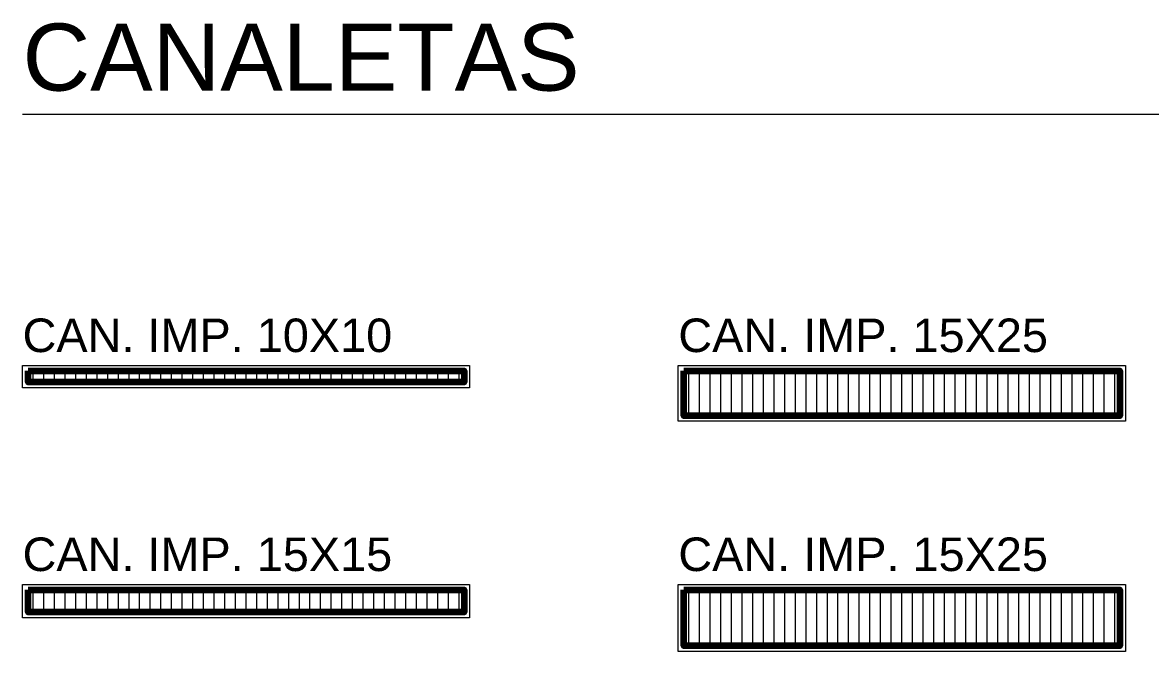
# Model space of a CAD drawing. Header units: metres. Extents: x 4626 to 5839, y 1264 to 1407.
# Drawn here: x 5795.66 to 5800.71, y 1293.92 to 1296.74 of the extents above; entities that cross this region are included whole.
import ezdxf

# ---------------------------------------------------------------- set-up
doc = ezdxf.new("R2010")
doc.units = ezdxf.units.M
doc.layers.add('AMR_IS_Pluvial', color=40, linetype='Continuous', true_color=0xffbf00)
doc.layers.add('AMR_IS_Referencias', color=2, linetype='Continuous', lineweight=9)
doc.styles.add('arial', font='arial.ttf')
doc.styles.get("Standard").update_dxf_attribs({"font": 'arial.ttf'})

msp = doc.modelspace()

# ---------------------------------------------------------------- hatches: boundary and pattern name
at = {"layer": 'AMR_IS_Pluvial', "lineweight": 9}
h = msp.add_hatch(dxfattribs=at)
h.set_pattern_fill('LINE', color=256, scale=0.015, angle=90)
h.set_pattern_definition([(90, (5796.66433, 1295.17248), (-0.047625, 3e-18), [])])
h.paths.add_polyline_path([(5797.6393, 1295.1775), (5797.6393, 1295.1275), (5795.6893, 1295.1275), (5795.6893, 1295.1775)])
h = msp.add_hatch(dxfattribs=at)
h.set_pattern_fill('LINE', color=256, scale=0.015, angle=90)
h.set_pattern_definition([(90, (5799.597763, 1295.17248), (-0.047625, 3e-18), [])])
h.paths.add_polyline_path([(5800.5728, 1295.1775), (5800.5728, 1294.9775), (5798.6228, 1294.9775), (5798.6228, 1295.1775)])
h = msp.add_hatch(dxfattribs=at)
h.set_pattern_fill('LINE', color=256, scale=0.015, angle=90)
h.set_pattern_definition([(90, (5796.66433, 1294.193115), (-0.047625, 3e-18), [])])
h.paths.add_polyline_path([(5797.6393, 1294.1981), (5797.6393, 1294.0981), (5795.6893, 1294.0981), (5795.6893, 1294.1981)])
h = msp.add_hatch(dxfattribs=at)
h.set_pattern_fill('LINE', color=256, scale=0.015, angle=90)
h.set_pattern_definition([(90, (5799.597763, 1294.193115), (-0.047625, 3e-18), [])])
h.paths.add_polyline_path([(5800.5728, 1294.1981), (5800.5728, 1293.9481), (5798.6228, 1293.9481), (5798.6228, 1294.1981)])

# ---------------------------------------------------------------- linework, layer by layer
for p, q in [((5795.6643, 1295.2025), (5797.6643, 1295.2025)), ((5798.5978, 1295.2025), (5800.5978, 1295.2025)), ((5795.6643, 1294.2231), (5797.6643, 1294.2231)), ((5798.5978, 1294.2231), (5800.5978, 1294.2231))]:
    msp.add_line(p, q, dxfattribs=at)
msp.add_lwpolyline([(5795.6643, 1296.3257), (5804.5353, 1296.3257)], dxfattribs=at)
for points in [[(5795.6643, 1295.2025), (5797.6643, 1295.2025), (5797.6643, 1295.1025), (5795.6643, 1295.1025)], [(5798.5978, 1295.2025), (5800.5978, 1295.2025), (5800.5978, 1294.9525), (5798.5978, 1294.9525)], [(5795.6643, 1294.2231), (5797.6643, 1294.2231), (5797.6643, 1294.0731), (5795.6643, 1294.0731)], [(5798.5978, 1294.2231), (5800.5978, 1294.2231), (5800.5978, 1293.9231), (5798.5978, 1293.9231)]]:
    msp.add_lwpolyline(points, close=True, dxfattribs=at)
at = {"layer": 'AMR_IS_Pluvial', "lineweight": 100}
for points in [[(5795.6893, 1295.1775), (5797.6393, 1295.1775), (5797.6393, 1295.1275), (5795.6893, 1295.1275)], [(5798.6228, 1295.1775), (5800.5728, 1295.1775), (5800.5728, 1294.9775), (5798.6228, 1294.9775)], [(5795.6893, 1294.1981), (5797.6393, 1294.1981), (5797.6393, 1294.0981), (5795.6893, 1294.0981)], [(5798.6228, 1294.1981), (5800.5728, 1294.1981), (5800.5728, 1293.9481), (5798.6228, 1293.9481)]]:
    msp.add_lwpolyline(points, close=True, dxfattribs=at)

# ---------------------------------------------------------------- texts
at = {"layer": 'AMR_IS_Referencias', "insert": (5795.6643, 1296.5794), "char_height": 0.3, "width": 8.842778, "attachment_point": 4, "style": 'arial'}
msp.add_mtext('CANALETAS', dxfattribs=at)
at = {"layer": 'AMR_IS_Referencias', "char_height": 0.15, "attachment_point": 4}
for s, insert in [('\\pxql;CAN. IMP. 10X10', (5795.6643, 1295.336)), ('\\pxql;CAN. IMP. 15X25', (5798.5978, 1295.336)), ('\\pxql;CAN. IMP. 15X15', (5795.6643, 1294.3566)), ('\\pxql;CAN. IMP. 15X25', (5798.5978, 1294.3566))]:
    msp.add_mtext_dynamic_manual_height_columns(s, width=2.565694, gutter_width=12.5, heights=[0], dxfattribs=dict(at, insert=insert))

doc.saveas('drawing.dxf')
